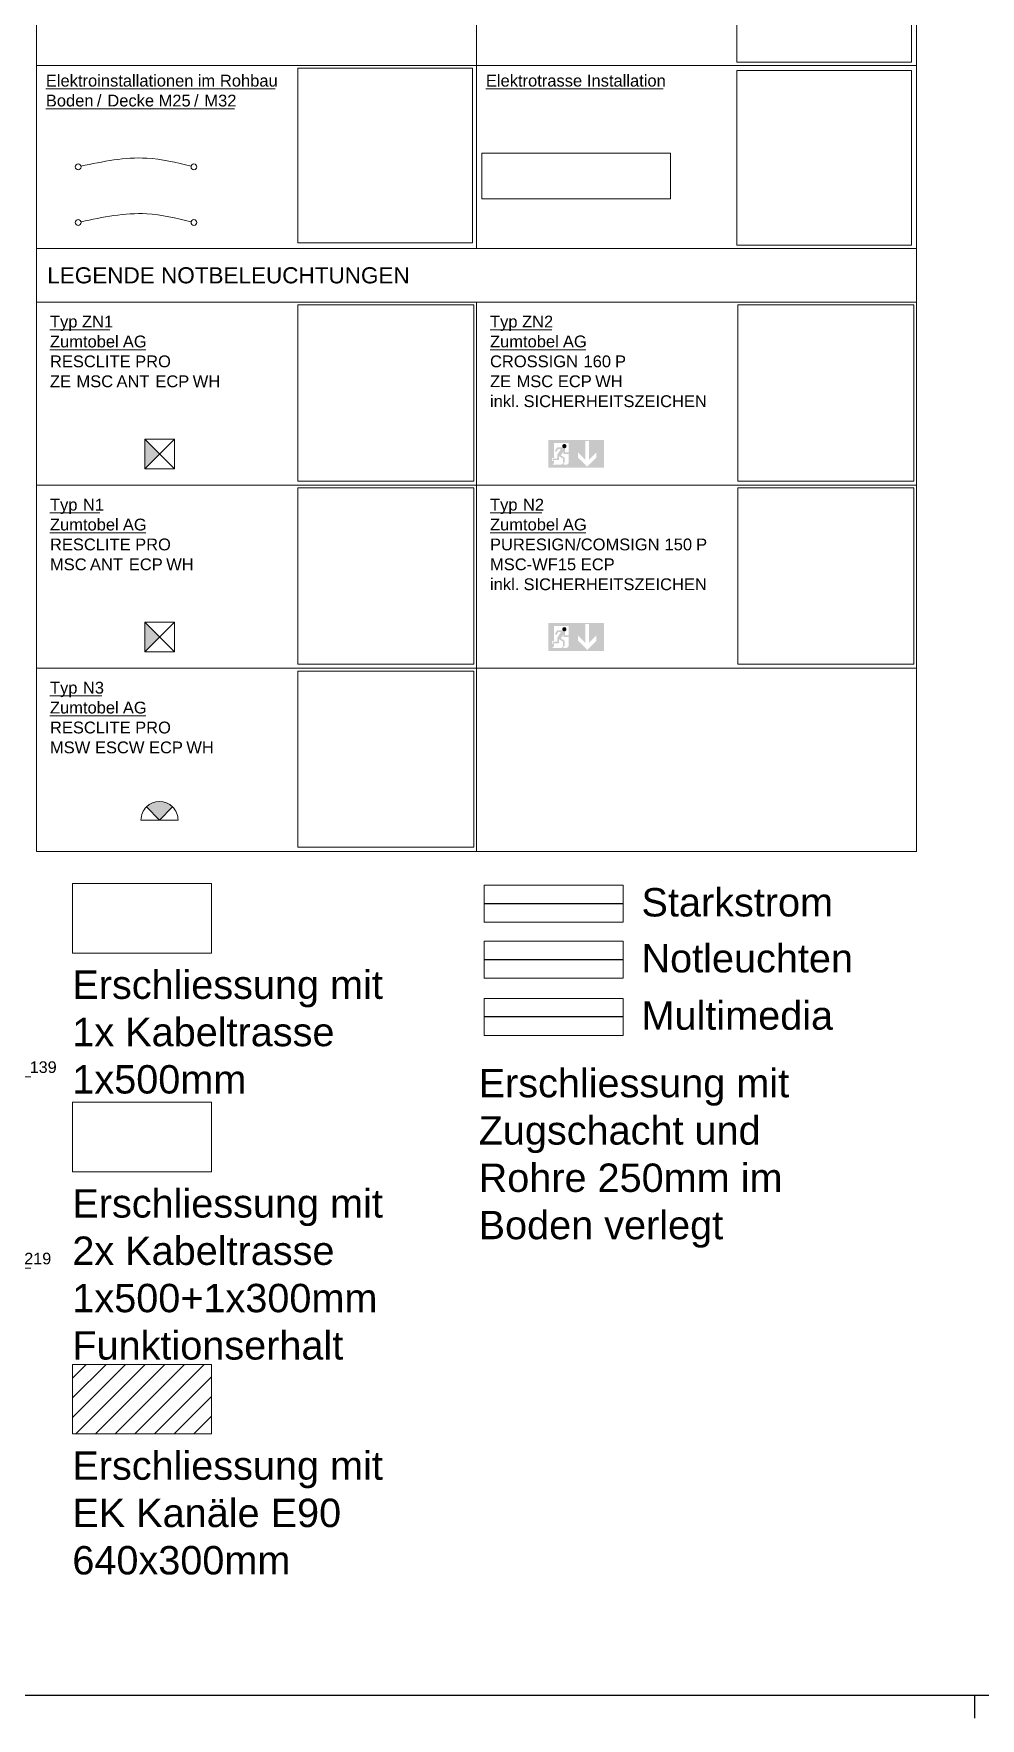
# Model space of a CAD drawing. Extents: x -1067 to 613, y -179 to 712.
# Drawn here: x 199.5 to 403.8, y -179.5 to 184 of the extents above; entities that cross this region are included whole.
import ezdxf
from ezdxf.lldxf.tags import DXFTag

# ---------------------------------------------------------------- set-up
doc = ezdxf.new("R2010")
doc.units = 0
doc.layers.get('0').update_dxf_attribs({"lineweight": 13})
for name, color, linetype, lineweight, true_color in [('EL01_VVV_Mass', 7, 'Continuous', 13, 0xb2b200), ('EL01_WAN_Geometrie', 3, 'Continuous', 13, 0x00ff00), ('EL01_WAN_I0_Eclairage_de_securité', 7, 'Continuous', 13, 0x009900), ('EL01_WAN_Leitung_Licht', 7, 'Continuous', 13, 0x0080ff), ('EL01_WAN_Licht', 7, 'Continuous', 13, 0x0080ff), ('EL01_WAN_Notbeleuchtungen', 7, 'Continuous', 13, 0x009900), ('EL01_WAN_Trassen', 40, 'Continuous', 13, 0xffbf00), ('EL01_WAN_Trassen Option 2', 7, 'Continuous', 13, 0xff6600), ('EL01_WANX_Bitmap', 1, 'Continuous', 13, 0xff0000), ('L_Röhre Boden', 1, 'Continuous', 13, 0xff0000)]:
    doc.layers.add(name, color=color, linetype=linetype, lineweight=lineweight, true_color=true_color)
for name, color, linetype, lineweight in [('EL01_WAN_I0_Legende', 7, 'Continuous', 13), ('EL01_WAN_Rahmen', 7, 'Continuous', 13), ('EL01_WAN_Text', 7, 'Continuous', 13)]:
    doc.layers.add(name, color=color, linetype=linetype, lineweight=lineweight)
doc.styles.get("Standard").update_dxf_attribs({"font": 'arial.ttf'})
tags = doc.linetypes.add('STRICHPUNKT2', pattern=[12.7, 6.35, -3.175, 0, -3.175]).pattern_tags.tags
tags[10:11] = [DXFTag(74, 4), DXFTag(75, 0), DXFTag(340, '0'), DXFTag(46, 0.0), DXFTag(50, 0.0), DXFTag(44, 0.0), DXFTag(45, 0.0)]
tags[8:9] = [DXFTag(74, 4), DXFTag(75, 0), DXFTag(340, '0'), DXFTag(46, 0.0), DXFTag(50, 0.0), DXFTag(44, 0.0), DXFTag(45, 0.0)]
tags[6:7] = [DXFTag(74, 4), DXFTag(75, 0), DXFTag(340, '0'), DXFTag(46, 0.0), DXFTag(50, 0.0), DXFTag(44, 0.0), DXFTag(45, 0.0)]
tags[4:5] = [DXFTag(74, 4), DXFTag(75, 0), DXFTag(340, '0'), DXFTag(46, 0.0), DXFTag(50, 0.0), DXFTag(44, 0.0), DXFTag(45, 0.0)]
picture_1 = doc.add_image_def('image15.png', size_in_pixel=(400, 284))
picture_2 = doc.add_image_def('image16.jpg', size_in_pixel=(1600, 1200))
picture_3 = doc.add_image_def('image17.jpg', size_in_pixel=(800, 553))
picture_4 = doc.add_image_def('image20.jpg', size_in_pixel=(1000, 750))
picture_5 = doc.add_image_def('image21.jpg', size_in_pixel=(512, 512))
picture_6 = doc.add_image_def('image31.jpg', size_in_pixel=(208, 208))

# ---------------------------------------------------------------- blocks, each defined once
blk = doc.blocks.new('Blockreferenz-A0UNPC4A6I', base_point=(200.08, 7.58))
at = {"layer": 'EL01_WAN_I0_Eclairage_de_securité', "linetype": 'ByBlock', "lineweight": -2, "ltscale": 0.13}
for points in [[(310.58, 90.34), (316.58, 90.34), (316.58, 96.34), (310.58, 96.34), (310.58, 93.34), (311.78, 93.34), (311.78, 95.71), (314.94, 95.71), (314.94, 93.71), (314.18, 93.71), (314.18, 94.49), (313.85, 94.49), (313.77, 94.52), (313.67, 94.59), (313.6, 94.67), (313.54, 94.79), (312.51, 94.79), (311.96, 93.99), (312.27, 93.78), (312.72, 94.43), (313.29, 94.43), (312.52, 93.18), (312.52, 92.34), (311.49, 92.34), (311.49, 91.99), (312.86, 91.99), (312.86, 92.87), (313.74, 92.33), (313.74, 91.43), (314.07, 91.43), (314.07, 92.54), (313.28, 93.03), (313.8, 93.86), (313.8, 93.32), (314.94, 93.32), (314.94, 91.32), (314.6, 90.99), (313.74, 90.99), (314.07, 91.32), (313.74, 91.32), (313.41, 90.99), (311.44, 90.99), (311.78, 91.32), (311.78, 91.88), (311.38, 91.88), (311.38, 92.45), (311.78, 92.45), (311.78, 93.34), (310.58, 93.34)], [(314.03, 95.46), (313.91, 95.45), (313.8, 95.4), (313.71, 95.33), (313.63, 95.24), (313.59, 95.13), (313.57, 95.01), (313.59, 94.89), (313.63, 94.78), (313.71, 94.69), (313.8, 94.61), (313.91, 94.57), (314.03, 94.55), (314.15, 94.57), (314.26, 94.61), (314.35, 94.69), (314.42, 94.78), (314.47, 94.89), (314.49, 95.01), (314.47, 95.13), (314.42, 95.24), (314.35, 95.33), (314.26, 95.4), (314.15, 95.45)], [(316.58, 93.34), (316.58, 90.34), (322.58, 90.34), (322.58, 96.34), (316.58, 96.34), (316.58, 93.34), (316.98, 93.34), (316.98, 93.67), (318.56, 92.09), (318.56, 96.13), (319.36, 96.13), (319.36, 92.09), (320.94, 93.67), (320.94, 92.54), (318.96, 90.56), (316.98, 92.54), (316.98, 93.34)], [(310.58, 50.84), (316.58, 50.84), (316.58, 56.84), (310.58, 56.84), (310.58, 53.84), (311.78, 53.84), (311.78, 56.21), (314.94, 56.21), (314.94, 54.21), (314.18, 54.21), (314.18, 54.99), (313.85, 54.99), (313.77, 55.02), (313.67, 55.08), (313.6, 55.17), (313.54, 55.29), (312.51, 55.29), (311.96, 54.49), (312.27, 54.28), (312.72, 54.93), (313.29, 54.93), (312.52, 53.68), (312.52, 52.84), (311.49, 52.84), (311.49, 52.49), (312.86, 52.49), (312.86, 53.37), (313.74, 52.83), (313.74, 51.92), (314.07, 51.92), (314.07, 53.04), (313.28, 53.53), (313.8, 54.36), (313.8, 53.82), (314.94, 53.82), (314.94, 51.82), (314.6, 51.49), (313.74, 51.49), (314.07, 51.82), (313.74, 51.82), (313.41, 51.49), (311.44, 51.49), (311.78, 51.82), (311.78, 52.38), (311.38, 52.38), (311.38, 52.95), (311.78, 52.95), (311.78, 53.84), (310.58, 53.84)], [(314.03, 55.96), (313.91, 55.95), (313.8, 55.9), (313.71, 55.83), (313.63, 55.73), (313.59, 55.62), (313.57, 55.51), (313.59, 55.39), (313.63, 55.28), (313.71, 55.18), (313.8, 55.11), (313.91, 55.07), (314.03, 55.05), (314.15, 55.07), (314.26, 55.11), (314.35, 55.18), (314.42, 55.28), (314.47, 55.39), (314.49, 55.51), (314.47, 55.62), (314.42, 55.73), (314.35, 55.83), (314.26, 55.9), (314.15, 55.95)], [(316.58, 53.84), (316.58, 50.84), (322.58, 50.84), (322.58, 56.84), (316.58, 56.84), (316.58, 53.84), (316.98, 53.84), (316.98, 54.17), (318.56, 52.59), (318.56, 56.63), (319.36, 56.63), (319.36, 52.59), (320.94, 54.17), (320.94, 53.04), (318.96, 51.06), (316.98, 53.04), (316.98, 53.84)]]:
    blk.add_hatch(color=256, dxfattribs=at).paths.add_polyline_path(points)
at = {"layer": 'EL01_WAN_I0_Eclairage_de_securité', "lineweight": -2}
blk.add_hatch(color=256, dxfattribs=at).paths.add_polyline_path([(226.63, 14.34), (223.8, 17.17), (224.63, 17.81), (225.6, 18.21), (226.63, 18.34), (227.67, 18.21), (228.63, 17.81), (229.46, 17.17)])
for p, q in [((223.8, 17.17), (226.63, 14.34)), ((226.63, 14.34), (229.46, 17.17)), ((222.63, 14.34), (230.63, 14.34))]:
    blk.add_line(p, q, dxfattribs=at)
for major_axis, end_param in [((2.83, 2.83), 1.570796), ((-2.83, 2.83), 0.785398), ((4, 0), 0.785398)]:
    blk.add_ellipse((226.63, 14.34), major_axis=major_axis, ratio=1, start_param=0, end_param=end_param, dxfattribs=at)
at = {"layer": 'EL01_WAN_Leitung_Licht', "linetype": 'ByBlock', "lineweight": -2, "ltscale": 0.13, "end_tangent": (0.95964, -0.281233)}
blk.add_spline([(209.66, 155.43, 3), (223.87, 157.15, 3), (233.47, 155.44, 3)], degree=3, dxfattribs=at)
at = {"layer": 'EL01_WAN_Leitung_Licht', "color": 1, "linetype": 'ByBlock', "lineweight": -2, "ltscale": 0.13, "true_color": 0xff0000, "end_tangent": (0.95964, -0.281233)}
blk.add_spline([(209.66, 143.43, 3), (223.87, 145.15, 3), (233.47, 143.44, 3)], degree=3, dxfattribs=at)
at = {"layer": 'EL01_WAN_Licht', "lineweight": -2}
for centre in [(209.06, 155.27), (234.06, 155.27)]:
    blk.add_circle(centre, 0.625, dxfattribs=at)
at = {"layer": 'EL01_WAN_Licht', "color": 1, "lineweight": -2, "true_color": 0xff0000}
for centre in [(209.06, 143.27), (234.06, 143.27)]:
    blk.add_circle(centre, 0.625, dxfattribs=at)
at = {"layer": 'EL01_WAN_Notbeleuchtungen', "lineweight": -2}
for p, q in [((229.83, 90.14), (223.43, 96.54)), ((229.83, 96.54), (223.43, 90.14)), ((223.43, 90.14), (223.43, 96.54)), ((223.43, 96.54), (229.83, 96.54)), ((229.83, 96.54), (229.83, 90.14)), ((229.83, 90.14), (223.43, 90.14)), ((229.84, 50.64), (223.44, 57.04)), ((229.84, 57.04), (223.44, 50.64)), ((223.44, 50.64), (223.44, 57.04)), ((223.44, 57.04), (229.84, 57.04)), ((229.84, 57.04), (229.84, 50.64)), ((229.84, 50.64), (223.44, 50.64))]:
    blk.add_line(p, q, dxfattribs=at)
for points in [[(223.43, 96.54), (226.63, 93.34), (223.43, 90.14)], [(223.44, 57.04), (226.64, 53.84), (223.44, 50.64)]]:
    blk.add_solid(points, dxfattribs=at)
at = {"layer": 'EL01_WAN_Rahmen', "linetype": 'ByBlock', "lineweight": -2, "ltscale": 0.13}
for p, q in [((295.08, 690.68), (295.08, 137.67)), ((200.08, 177.17), (200.08, 216.67)), ((390.08, 216.67), (390.08, 177.17)), ((390.08, 177.17), (200.08, 177.17)), ((200.08, 137.67), (200.08, 177.17)), ((390.08, 177.17), (390.08, 137.67)), ((390.08, 137.67), (200.08, 137.67)), ((200.08, 126.08), (200.08, 137.67)), ((200.08, 137.67), (390.08, 137.67)), ((390.08, 137.67), (390.08, 126.08)), ((200.08, 86.58), (200.08, 126.08)), ((200.08, 126.08), (390.08, 126.08)), ((295.08, 126.08), (295.08, 7.58)), ((390.08, 126.08), (390.08, 86.58)), ((390.08, 86.58), (200.08, 86.58)), ((200.08, 47.08), (200.08, 86.58)), ((200.08, 86.58), (390.08, 86.58)), ((390.08, 86.58), (390.08, 47.08)), ((200.08, 7.58), (200.08, 47.08)), ((200.08, 47.08), (390.08, 47.08)), ((390.08, 47.08), (200.08, 47.08)), ((390.08, 47.08), (390.08, 7.58)), ((390.08, 7.58), (200.08, 7.58))]:
    blk.add_line(p, q, dxfattribs=at)
at = {"layer": 'EL01_WAN_Text', "color": 7, "linetype": 'ByBlock', "lineweight": -2, "ltscale": 0.13, "true_color": 0xffffff}
for p, q in [((202.09, 172.09), (233.41, 172.09)), ((233.41, 172.09), (234.88, 172.09)), ((234.88, 172.09), (238.17, 172.09)), ((238.17, 172.09), (239.67, 172.09)), ((239.67, 172.09), (251.6, 172.09)), ((297.09, 172.09), (317.43, 172.09)), ((317.43, 172.09), (318.9, 172.09)), ((318.9, 172.09), (335.33, 172.09)), ((202.09, 167.79), (211.88, 167.79)), ((211.88, 167.79), (213.11, 167.79)), ((213.11, 167.79), (214.1, 167.79)), ((214.1, 167.79), (215.37, 167.79)), ((215.37, 167.79), (225.03, 167.79)), ((225.03, 167.79), (226.43, 167.79)), ((226.43, 167.79), (232.95, 167.79)), ((232.95, 167.79), (234.08, 167.79)), ((234.08, 167.79), (235.07, 167.79)), ((235.07, 167.79), (236.31, 167.79)), ((236.31, 167.79), (242.79, 167.79)), ((202.98, 120.11), (208.69, 120.11)), ((208.69, 120.11), (209.89, 120.11)), ((209.89, 120.11), (215.89, 120.11)), ((297.98, 120.11), (303.69, 120.11)), ((303.69, 120.11), (304.89, 120.11)), ((304.89, 120.11), (311.35, 120.11)), ((202.98, 115.81), (217.49, 115.81)), ((217.49, 115.81), (218.72, 115.81)), ((218.72, 115.81), (223.65, 115.81)), ((297.98, 115.82), (312.49, 115.82)), ((312.49, 115.82), (313.72, 115.82)), ((313.72, 115.82), (318.65, 115.82)), ((202.98, 80.61), (208.69, 80.61)), ((208.69, 80.61), (210.09, 80.61)), ((210.09, 80.61), (213.71, 80.61)), ((297.98, 80.61), (303.69, 80.61)), ((303.69, 80.61), (305.09, 80.61)), ((305.09, 80.61), (309.18, 80.61)), ((202.98, 76.31), (217.49, 76.31)), ((217.49, 76.31), (218.72, 76.31)), ((218.72, 76.31), (223.65, 76.31)), ((297.98, 76.32), (312.49, 76.32)), ((312.49, 76.32), (313.72, 76.32)), ((313.72, 76.32), (318.65, 76.32)), ((202.98, 41.11), (208.69, 41.11)), ((208.69, 41.11), (210.09, 41.11)), ((210.09, 41.11), (214.2, 41.11)), ((202.98, 36.82), (217.49, 36.82)), ((217.49, 36.82), (218.72, 36.82)), ((218.72, 36.82), (223.65, 36.82))]:
    blk.add_line(p, q, dxfattribs=at)
at = {"layer": 'EL01_WAN_Trassen', "linetype": 'ByBlock', "lineweight": -2, "ltscale": 0.13}
for p, q in [((336.96, 158.22), (296.19, 158.22)), ((296.19, 158.22), (296.19, 148.41)), ((336.96, 148.41), (336.96, 158.22)), ((296.19, 148.41), (304.03, 148.41)), ((304.03, 148.41), (336.96, 148.41))]:
    blk.add_line(p, q, dxfattribs=at)
at = {"layer": 'EL01_WAN_Text', "color": 7, "linetype": 'ByBlock', "lineweight": -2, "ltscale": 0.13, "true_color": 0xffffff, "char_height": 2.5491, "attachment_point": 1}
for s, insert in [('{\\fArial;Elektroinstallationen}', (202.09, 175.15)), ('{\\fArial;im}', (234.88, 175.15)), ('{\\fArial;Rohbau}', (239.67, 175.15)), ('{\\fArial;Elektrotrasse}', (297.09, 175.15)), ('{\\fArial;Installation}', (318.9, 175.15)), ('{\\fArial;Boden}', (202.09, 170.85)), ('{\\fArial;/}', (213.11, 170.85)), ('{\\fArial;Decke}', (215.37, 170.85)), ('{\\fArial;M25}', (226.43, 170.85)), ('{\\fArial;/}', (234.08, 170.85)), ('{\\fArial;M32}', (236.31, 170.85)), ('{\\fArial;Typ}', (202.98, 123.17)), ('{\\fArial;ZN1}', (209.89, 123.17)), ('{\\fArial;Typ}', (297.98, 123.17)), ('{\\fArial;ZN2}', (304.89, 123.17)), ('{\\fArial;Zumtobel}', (202.98, 118.87)), ('{\\fArial;AG}', (218.72, 118.87)), ('{\\fArial;Zumtobel}', (297.98, 118.88)), ('{\\fArial;AG}', (313.72, 118.88)), ('{\\fArial;RESCLITE}', (202.98, 114.58)), ('{\\fArial;PRO}', (221.37, 114.58)), ('{\\fArial;CROSSIGN}', (297.98, 114.58)), ('{\\fArial;160}', (318.16, 114.58)), ('{\\fArial;P}', (324.97, 114.58)), ('{\\fArial;ZE}', (202.98, 110.28)), ('{\\fArial;MSC}', (208.7, 110.28)), ('{\\fArial;ANT}', (217.34, 110.28)), ('{\\fArial;ECP}', (225.73, 110.28)), ('{\\fArial;WH}', (233.8, 110.28)), ('{\\fArial;ZE}', (297.98, 110.29)), ('{\\fArial;MSC}', (303.7, 110.29)), ('{\\fArial;ECP}', (312.63, 110.29)), ('{\\fArial;WH}', (320.69, 110.29)), ('{\\fArial;inkl.}', (297.98, 105.99)), ('{\\fArial;SICHERHEITSZEICHEN}', (305.22, 105.99)), ('{\\fArial;Typ}', (202.98, 83.67)), ('{\\fArial;N1}', (210.09, 83.67)), ('{\\fArial;Typ}', (297.98, 83.67)), ('{\\fArial;N2}', (305.09, 83.67)), ('{\\fArial;Zumtobel}', (202.98, 79.37)), ('{\\fArial;AG}', (218.72, 79.37)), ('{\\fArial;Zumtobel}', (297.98, 79.38)), ('{\\fArial;AG}', (313.72, 79.38)), ('{\\fArial;RESCLITE}', (202.98, 75.08)), ('{\\fArial;PRO}', (221.37, 75.08)), ('{\\fArial;PURESIGN/COMSIGN}', (297.98, 75.08)), ('{\\fArial;150}', (335.66, 75.08)), ('{\\fArial;P}', (342.47, 75.08)), ('{\\fArial;MSC}', (202.98, 70.78)), ('{\\fArial;ANT}', (211.61, 70.78)), ('{\\fArial;ECP}', (220.01, 70.78)), ('{\\fArial;WH}', (228.08, 70.78)), ('{\\fArial;MSC-WF15}', (297.98, 70.79)), ('{\\fArial;ECP}', (317.58, 70.79)), ('{\\fArial;inkl.}', (297.98, 66.49)), ('{\\fArial;SICHERHEITSZEICHEN}', (305.22, 66.49)), ('{\\fArial;Typ}', (202.98, 44.17)), ('{\\fArial;N3}', (210.09, 44.17)), ('{\\fArial;Zumtobel}', (202.98, 39.88)), ('{\\fArial;AG}', (218.72, 39.88)), ('{\\fArial;RESCLITE}', (202.98, 35.58)), ('{\\fArial;PRO}', (221.37, 35.58)), ('{\\fArial;MSW}', (202.98, 31.29)), ('{\\fArial;ESCW}', (212.69, 31.29)), ('{\\fArial;ECP}', (224.36, 31.29)), ('{\\fArial;WH}', (232.42, 31.29))]:
    blk.add_mtext(s, dxfattribs=dict(at, insert=insert))
at = {"layer": 'EL01_WAN_Text', "linetype": 'ByBlock', "lineweight": -2, "ltscale": 0.13, "insert": (202.4, 133.61), "char_height": 3.4761, "attachment_point": 1}
blk.add_mtext('{\\fArial;LEGENDE NOTBELEUCHTUNGEN}', dxfattribs=at)
at = {"layer": 'EL01_WAN_I0_Legende', "linetype": 'ByBlock', "lineweight": -2, "ltscale": 0.13}
image = blk.add_image(picture_4, insert=(256.51, 87.49), size_in_units=(38, 38), dxfattribs=at)
image.dxf.flags = 7
image = blk.add_image(picture_5, insert=(351.51, 87.49), size_in_units=(38, 38), dxfattribs=at)
image.dxf.flags = 7
image = blk.add_image(picture_4, insert=(256.51, 47.99), size_in_units=(38, 38), dxfattribs=at)
image.dxf.flags = 7
image = blk.add_image(picture_6, insert=(351.51, 47.99), size_in_units=(38, 38), dxfattribs=at)
image.dxf.flags = 7
image = blk.add_image(picture_4, insert=(256.51, 8.49), size_in_units=(38, 38), dxfattribs=at)
image.dxf.flags = 7
at = {"layer": 'EL01_WANX_Bitmap', "linetype": 'ByBlock', "lineweight": -2, "ltscale": 0.13}
image = blk.add_image(picture_2, insert=(351.29, 177.89), size_in_units=(37.68, 37.68), dxfattribs=at)
image.dxf.flags = 7
image = blk.add_image(picture_1, insert=(256.51, 138.9), size_in_units=(37.68, 37.68), dxfattribs=at)
image.dxf.flags = 7
image = blk.add_image(picture_3, insert=(351.29, 138.38), size_in_units=(37.68, 37.68), dxfattribs=at)
image.dxf.flags = 7
blk = doc.blocks.new('Kabelkanal-A0UNPC4C6I', base_point=(207.85, -61.55))
at = {"color": 0, "linetype": 'ByBlock', "lineweight": -2, "ltscale": 0.13}
for p, q in [((207.85, -61.55), (207.85, -46.55)), ((207.85, -46.55), (237.85, -46.55)), ((237.85, -46.55), (237.85, -61.55)), ((237.85, -61.55), (207.85, -61.55))]:
    blk.add_line(p, q, dxfattribs=at)
blk = doc.blocks.new('Wickelfalzrohr-A0UNPC4E6I', base_point=(296.7, -32.15))
at = {"color": 0, "linetype": 'ByBlock', "lineweight": -2, "ltscale": 0.13}
for p, q in [((326.7, -24.15), (296.7, -24.15)), ((296.7, -24.15), (296.7, -26.5)), ((326.7, -24.15), (326.7, -26.5)), ((296.7, -26.5), (296.7, -29.81)), ((326.7, -26.5), (326.7, -29.81)), ((296.7, -29.81), (296.7, -32.15)), ((296.7, -32.15), (326.7, -32.15)), ((326.7, -29.81), (326.7, -32.15))]:
    blk.add_line(p, q, dxfattribs=at)
at = {"color": 0, "linetype": 'STRICHPUNKT2', "lineweight": 25, "ltscale": 0.25}
blk.add_line((326.7, -28.15), (296.7, -28.15), dxfattribs=at)
blk = doc.blocks.new('Wickelfalzrohr-A0UNPC4G6I', base_point=(296.7, -19.79))
at = {"color": 0, "linetype": 'ByBlock', "lineweight": -2, "ltscale": 0.13}
for p, q in [((326.7, -11.79), (296.7, -11.79)), ((296.7, -11.79), (296.7, -14.14)), ((296.7, -14.14), (296.7, -17.45)), ((326.7, -11.79), (326.7, -14.14)), ((326.7, -14.14), (326.7, -17.45)), ((296.7, -17.45), (296.7, -19.79)), ((326.7, -17.45), (326.7, -19.79)), ((296.7, -19.79), (326.7, -19.79))]:
    blk.add_line(p, q, dxfattribs=at)
at = {"color": 0, "linetype": 'STRICHPUNKT2', "lineweight": 25, "ltscale": 0.25}
blk.add_line((326.7, -15.79), (296.7, -15.79), dxfattribs=at)
blk = doc.blocks.new('Wickelfalzrohr-A0UNPC4I6I', base_point=(296.7, -7.72))
at = {"color": 0, "linetype": 'ByBlock', "lineweight": -2, "ltscale": 0.13}
for p, q in [((326.7, 0.28), (296.7, 0.28)), ((296.7, 0.28), (296.7, -2.06)), ((326.7, 0.28), (326.7, -2.06)), ((296.7, -2.06), (296.7, -5.38)), ((326.7, -2.06), (326.7, -5.38)), ((296.7, -5.38), (296.7, -7.72)), ((326.7, -5.38), (326.7, -7.72)), ((296.7, -7.72), (326.7, -7.72))]:
    blk.add_line(p, q, dxfattribs=at)
at = {"color": 0, "linetype": 'STRICHPUNKT2', "lineweight": 25, "ltscale": 0.25}
blk.add_line((326.7, -3.72), (296.7, -3.72), dxfattribs=at)
blk = doc.blocks.new('Schraffur-A0UNPC4K6I', base_point=(207.85, -118.12))
at = {"color": 0, "lineweight": -2}
for p, q in [((207.85, -114.59), (219.32, -103.12)), ((207.85, -110.35), (215.08, -103.12)), ((207.85, -106.1), (210.83, -103.12)), ((208.56, -118.12), (223.56, -103.12)), ((212.8, -118.12), (227.8, -103.12)), ((217.05, -118.12), (232.05, -103.12)), ((221.29, -118.12), (236.29, -103.12)), ((225.53, -118.12), (237.85, -105.8)), ((229.77, -118.12), (237.85, -110.05)), ((234.02, -118.12), (237.85, -114.29))]:
    blk.add_line(p, q, dxfattribs=at)
blk = doc.blocks.new('Kabelkanal-A0UNPC4M6I', base_point=(207.85, -118.12))
at = {"color": 0, "linetype": 'ByBlock', "lineweight": -2, "ltscale": 0.13}
for p, q in [((207.85, -118.12), (207.85, -103.12)), ((207.85, -103.12), (237.85, -103.12)), ((237.85, -103.12), (237.85, -118.12)), ((237.85, -118.12), (207.85, -118.12))]:
    blk.add_line(p, q, dxfattribs=at)
blk = doc.blocks.new('Kabelkanal-A0UNPC4O6I', base_point=(207.85, -14.36))
at = {"color": 0, "linetype": 'ByBlock', "lineweight": -2, "ltscale": 0.13}
for p, q in [((207.85, -14.36), (207.85, 0.64)), ((207.85, 0.64), (237.85, 0.64)), ((237.85, 0.64), (237.85, -14.36)), ((237.85, -14.36), (207.85, -14.36))]:
    blk.add_line(p, q, dxfattribs=at)
blk = doc.blocks.new('Maß-A0UNPCEM6I', base_point=(177.89, -83.36))
at = {"color": 0, "lineweight": -2}
for p, q in [((178.31, -83.36), (178.31, -74.22)), ((177.89, -82.77), (178.72, -81.94)), ((198.84, -82.36), (178.31, -82.36))]:
    blk.add_line(p, q, dxfattribs=at)
at = {"color": 0, "lineweight": -2, "insert": (197.43, -79.02), "char_height": 2.5, "attachment_point": 1}
blk.add_mtext('{\\fArial;219}', dxfattribs=at)
blk = doc.blocks.new('Maß-A0UNPD3I6I', base_point=(186.89, -42.06))
at = {"color": 0, "lineweight": -2}
for p, q in [((187.31, -42.06), (187.31, -12.77)), ((187.72, -40.64), (186.89, -41.47)), ((187.31, -41.06), (198.84, -41.06))]:
    blk.add_line(p, q, dxfattribs=at)
at = {"color": 0, "lineweight": -2, "insert": (198.6, -37.72), "char_height": 2.5, "attachment_point": 1}
blk.add_mtext('{\\fArial;139}', dxfattribs=at)

msp = doc.modelspace()

# ---------------------------------------------------------------- linework, layer by layer
at = {"color": 0, "linetype": 'ByBlock', "lineweight": -2, "ltscale": 0.13}
for p, q in [((-1062.42, -174.47), (607.58, -174.47)), ((402.58, -174.47), (402.58, -179.47))]:
    msp.add_line(p, q, dxfattribs=at)

# ---------------------------------------------------------------- block references
at = {"layer": 'EL01_VVV_Mass', "linetype": 'Continuous', "ltscale": 0.13}
for name, p in [('Maß-A0UNPD3I6I', (186.89, -42.06)), ('Maß-A0UNPCEM6I', (177.89, -83.36))]:
    msp.add_blockref(name, p, dxfattribs=at)
at = {"layer": 'EL01_WAN_Geometrie', "ltscale": 0.13}
msp.add_blockref('Blockreferenz-A0UNPC4A6I', (200.08, 7.58), dxfattribs=at)
at = {"layer": 'EL01_WAN_Trassen', "ltscale": 0.13}
msp.add_blockref('Kabelkanal-A0UNPC4O6I', (207.85, -14.36), dxfattribs=at)
at = {"layer": 'EL01_WAN_Trassen Option 2', "ltscale": 0.13}
for name, p in [('Kabelkanal-A0UNPC4C6I', (207.85, -61.55)), ('Schraffur-A0UNPC4K6I', (207.85, -118.12)), ('Kabelkanal-A0UNPC4M6I', (207.85, -118.12))]:
    msp.add_blockref(name, p, dxfattribs=at)
at = {"layer": 'L_Röhre Boden', "color": 1, "ltscale": 0.13, "true_color": 0xff0000}
msp.add_blockref('Wickelfalzrohr-A0UNPC4I6I', (296.7, -7.72), dxfattribs=at)
at = {"layer": 'L_Röhre Boden', "color": 98, "ltscale": 0.13, "true_color": 0x004c00}
msp.add_blockref('Wickelfalzrohr-A0UNPC4G6I', (296.7, -19.79), dxfattribs=at)
at = {"layer": 'L_Röhre Boden', "color": 6, "ltscale": 0.13, "true_color": 0xff00ff}
msp.add_blockref('Wickelfalzrohr-A0UNPC4E6I', (296.7, -32.15), dxfattribs=at)

# ---------------------------------------------------------------- texts
at = {"layer": 'EL01_WAN_Text', "ltscale": 0.13, "char_height": 3.5, "width": 70, "attachment_point": 1}
for s, insert in [('\\H1.75x;\\C7;Starkstrom', (330.68, -0.34)), ('\\H1.75x;\\C7;Notleuchten', (330.68, -12.41)), ('\\H1.75x;\\C7;Erschliessung mit 1x Kabeltrasse\\P\\pt133;1x500mm', (207.81, -18.12)), ('\\H1.75x;\\C7;Multimedia', (330.68, -24.77)), ('\\H1.75x;\\C7;Erschliessung mit\\PZugschacht und Rohre 250mm im Boden verlegt', (295.52, -39.35)), ('\\H1.75x;\\C7;Erschliessung mit 2x Kabeltrasse\\P\\pt133;1x500+1x300mm Funktionserhalt', (207.81, -65.31)), ('\\H1.75x;\\C7;Erschliessung mit EK Kanäle E90\\P\\pt133;640x300mm', (207.81, -121.88))]:
    msp.add_mtext(s, dxfattribs=dict(at, insert=insert))

doc.saveas('drawing.dxf')
